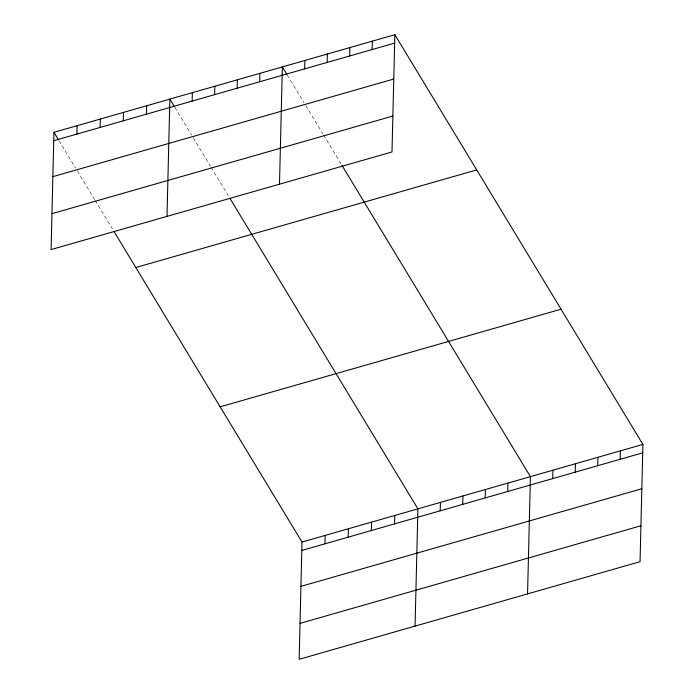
<?xml version="1.0" encoding="UTF-8"?>
<svg xmlns="http://www.w3.org/2000/svg" width="694" height="694" viewBox="0 0 694 694"><rect width="100%" height="100%" fill="white"/><g stroke="black" fill="none" stroke-linecap="round" stroke-linejoin="round"><path stroke-width="0.52" stroke-dasharray="3.47 2.6" d="M287.368 75.195L304.076 102.781M305.742 105.54L323.005 134.055M323.56 134.974L340.823 163.489M174.871 107.405L191.579 135M193.244 137.759L210.508 166.274M211.063 167.193L228.326 195.699M58.964 140.596L75.672 168.182M77.346 170.95L94.601 199.456M95.165 200.375L112.428 228.89"/><path stroke-width="1.04" d="M53.95 132.311L51.087 249.58L391.989 151.96L394.851 34.7L53.95 132.311L58.409 139.676M76.93 134.081L77.138 125.675M100.11 127.444L100.318 119.038M123.289 120.808L123.497 112.402M146.469 114.172L146.677 105.766M166.994 216.389L169.857 99.129L174.315 106.486M192.151 101.09L192.359 92.684M214.654 94.644L214.854 86.238M237.148 88.199L237.357 79.801M259.651 81.762L259.86 73.356M279.491 184.179L282.354 66.91L286.813 74.267M304.649 68.871L304.857 60.473M114.094 231.649L302.011 542.04L299.149 659.3L640.05 561.689L642.913 444.42L394.851 34.7M327.152 62.434L327.351 54.028M324.992 543.801L325.2 535.395M349.646 55.988L349.854 47.582M348.171 537.165L348.379 528.759M372.149 49.543L372.348 41.146M371.351 530.528L371.559 522.122M394.53 523.892L394.739 515.486M415.055 626.109L417.918 508.849L230 198.458M440.213 510.81L440.421 502.404M462.716 504.365L462.915 495.958M485.21 497.928L485.418 489.522M507.713 491.482L507.921 483.076M527.553 593.899L530.416 476.631L341.942 165.328M552.71 478.6L552.918 470.194M575.213 472.154L575.413 463.748M597.707 465.709L597.916 457.311M620.21 459.272L620.41 450.866M53.75 140.717L394.643 43.106M52.874 176.64L393.767 79.029M51.963 213.657L392.865 116.037M135.816 267.52L476.709 169.909M220.154 406.831L561.056 309.212M302.011 542.04L642.913 444.42M301.812 550.437L642.705 452.826M300.936 586.361L641.829 488.75M300.025 623.377L640.926 525.766"/></g></svg>
